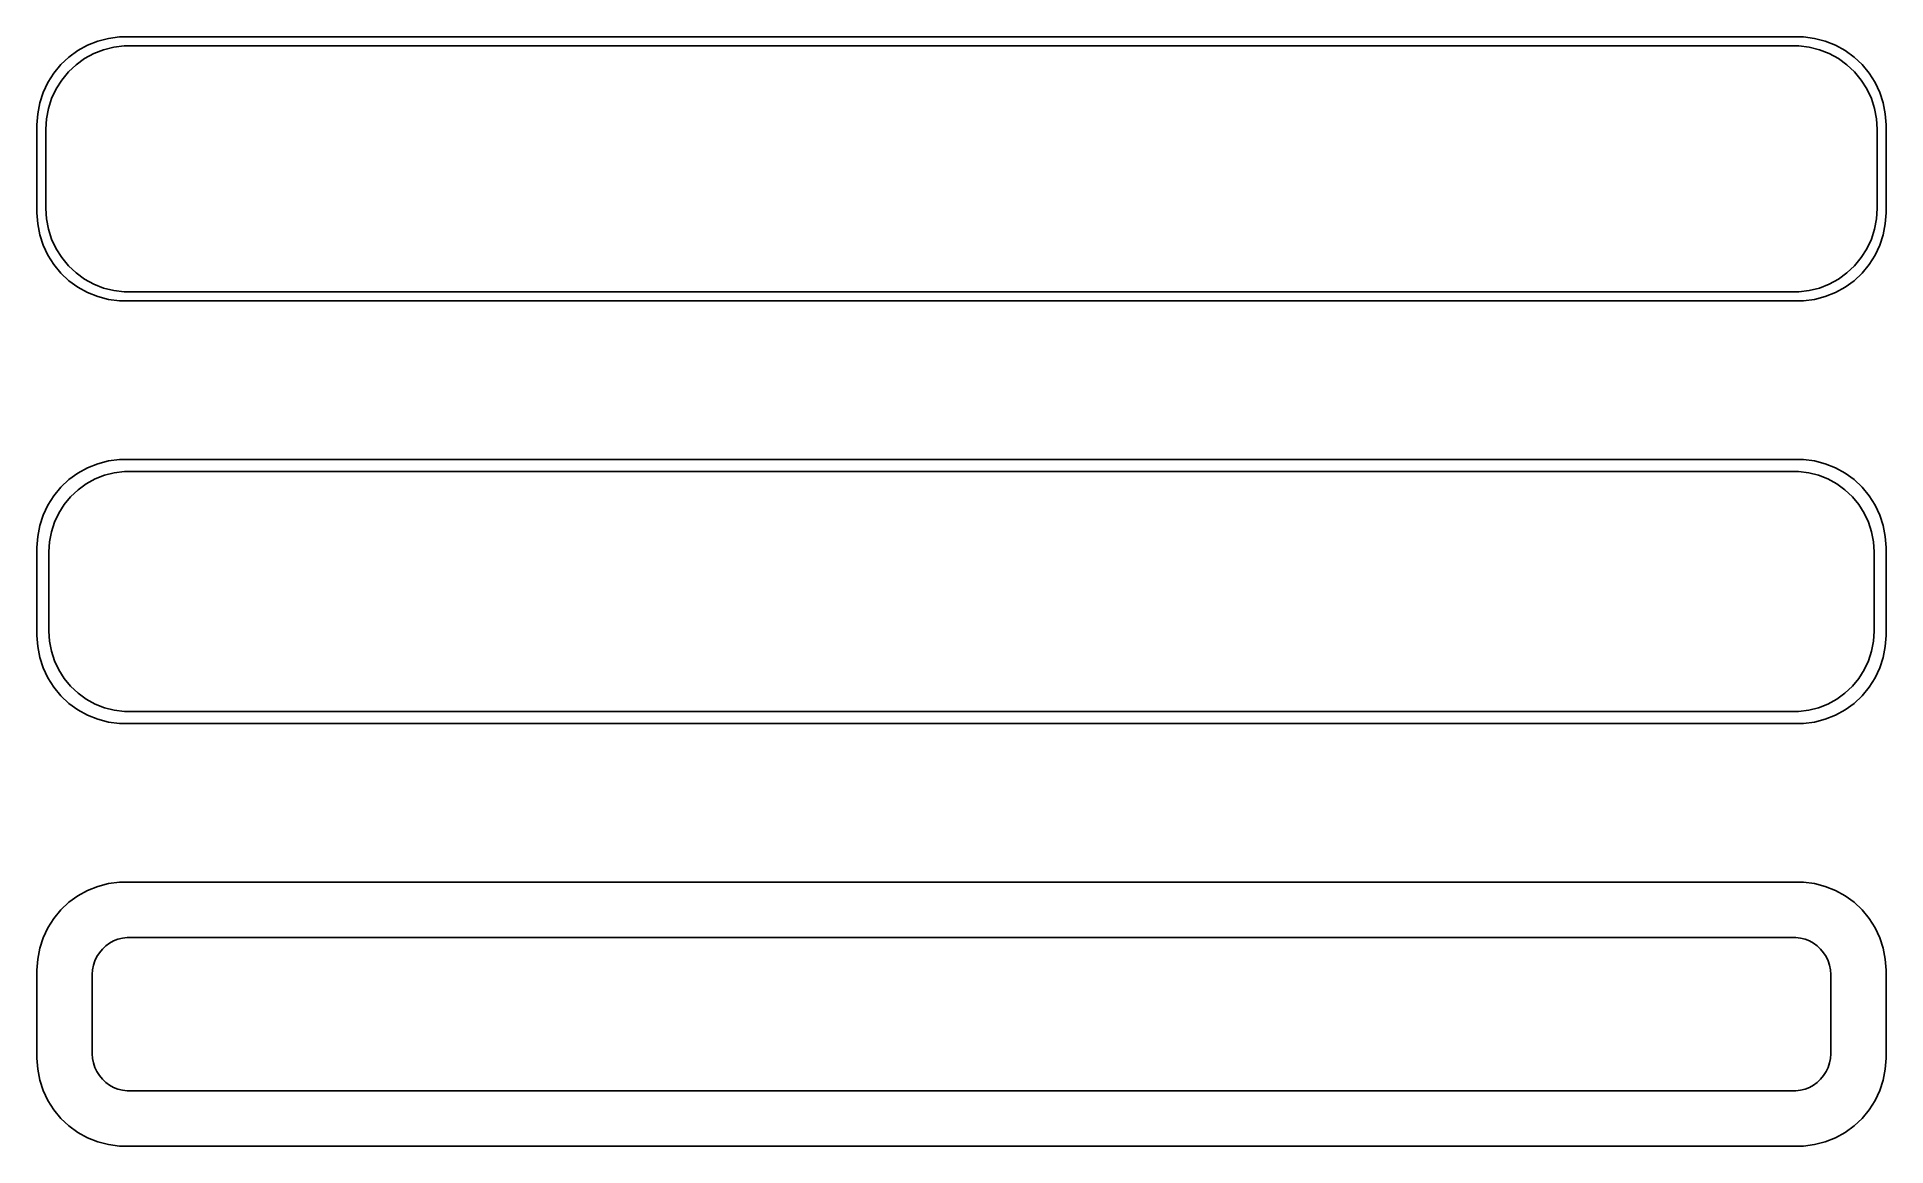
# Model space of a CAD drawing. Header units: metres. Extents: x -52 to 52, y 65 to 127.
import ezdxf

# ---------------------------------------------------------------- set-up
doc = ezdxf.new("R2010")
doc.units = ezdxf.units.M

msp = doc.modelspace()

# ---------------------------------------------------------------- linework, layer by layer
for p, q in [((-49.0451, 127.255), (-49.6289, 127.024)), ((-48.4369, 127.411), (-49.0451, 127.255)), ((-47.8139, 127.49), (-48.4369, 127.411)), ((47.8139, 127.49), (-47.8139, 127.49)), ((48.4369, 127.411), (47.8139, 127.49)), ((49.0451, 127.255), (48.4369, 127.411)), ((49.6289, 127.024), (49.0451, 127.255)), ((-50.6871, 126.353), (-51.1448, 125.923)), ((-50.1791, 126.722), (-50.6871, 126.353)), ((-50.2778, 125.91), (-49.7952, 126.261)), ((-49.6289, 127.024), (-50.1791, 126.722)), ((-49.7952, 126.261), (-49.2724, 126.548)), ((-49.2724, 126.548), (-48.7178, 126.768)), ((-48.7178, 126.768), (-48.1401, 126.916)), ((-48.1401, 126.916), (-47.5482, 126.991)), ((-47.5482, 126.991), (47.5482, 126.991)), ((47.5482, 126.991), (48.1401, 126.916)), ((48.1401, 126.916), (48.7178, 126.768)), ((48.7178, 126.768), (49.2724, 126.548)), ((49.2724, 126.548), (49.7952, 126.261)), ((50.1791, 126.722), (49.6289, 127.024)), ((49.7952, 126.261), (50.2778, 125.91)), ((50.6871, 126.353), (50.1791, 126.722)), ((51.1448, 125.923), (50.6871, 126.353)), ((-51.5451, 125.439), (-51.8815, 124.909)), ((-51.1448, 125.923), (-51.5451, 125.439)), ((-51.4124, 124.538), (-51.0928, 125.042)), ((-51.0928, 125.042), (-50.7126, 125.502)), ((-50.7126, 125.502), (-50.2778, 125.91)), ((50.2778, 125.91), (50.7126, 125.502)), ((50.7126, 125.502), (51.0928, 125.042)), ((51.0928, 125.042), (51.4124, 124.538)), ((51.5451, 125.439), (51.1448, 125.923)), ((51.8815, 124.909), (51.5451, 125.439)), ((-52.1489, 124.341), (-52.3429, 123.743)), ((-51.8815, 124.909), (-52.1489, 124.341)), ((-51.8508, 123.431), (-51.6664, 123.999)), ((-51.6664, 123.999), (-51.4124, 124.538)), ((51.4124, 124.538), (51.6664, 123.999)), ((51.6664, 123.999), (51.8508, 123.431)), ((52.1489, 124.341), (51.8815, 124.909)), ((52.3429, 123.743), (52.1489, 124.341)), ((-52.4606, 123.127), (-52.5, 122.5)), ((-52.3429, 123.743), (-52.4606, 123.127)), ((-51.9625, 122.845), (-51.8508, 123.431)), ((51.8508, 123.431), (51.9625, 122.845)), ((52.4606, 123.127), (52.3429, 123.743)), ((52.5, 122.5), (52.4606, 123.127)), ((-52.5, 122.5), (-52.5, 117.5)), ((-52, 122.25), (-51.9625, 122.845)), ((-52, 117.75), (-52, 122.25)), ((51.9625, 122.845), (52, 122.25)), ((52, 122.25), (52, 117.75)), ((52.5, 117.5), (52.5, 122.5)), ((-51.9625, 117.155), (-52, 117.75)), ((52, 117.75), (51.9625, 117.155)), ((-52.5, 117.5), (-52.4606, 116.873)), ((-52.4606, 116.873), (-52.3429, 116.257)), ((-51.8508, 116.569), (-51.9625, 117.155)), ((-51.6664, 116.001), (-51.8508, 116.569)), ((51.8508, 116.569), (51.6664, 116.001)), ((51.9625, 117.155), (51.8508, 116.569)), ((52.3429, 116.257), (52.4606, 116.873)), ((52.4606, 116.873), (52.5, 117.5)), ((-52.3429, 116.257), (-52.1489, 115.659)), ((-52.1489, 115.659), (-51.8815, 115.091)), ((-51.4124, 115.462), (-51.6664, 116.001)), ((51.6664, 116.001), (51.4124, 115.462)), ((51.8815, 115.091), (52.1489, 115.659)), ((52.1489, 115.659), (52.3429, 116.257)), ((-51.8815, 115.091), (-51.5451, 114.561)), ((-51.5451, 114.561), (-51.1448, 114.077)), ((-51.0928, 114.958), (-51.4124, 115.462)), ((-50.7126, 114.498), (-51.0928, 114.958)), ((-50.2778, 114.09), (-50.7126, 114.498)), ((50.7126, 114.498), (50.2778, 114.09)), ((51.0928, 114.958), (50.7126, 114.498)), ((51.4124, 115.462), (51.0928, 114.958)), ((51.1448, 114.077), (51.5451, 114.561)), ((51.5451, 114.561), (51.8815, 115.091)), ((-51.1448, 114.077), (-50.6871, 113.647)), ((-50.6871, 113.647), (-50.1791, 113.278)), ((-49.7952, 113.739), (-50.2778, 114.09)), ((-49.2724, 113.452), (-49.7952, 113.739)), ((-48.7178, 113.232), (-49.2724, 113.452)), ((49.2724, 113.452), (48.7178, 113.232)), ((49.7952, 113.739), (49.2724, 113.452)), ((50.2778, 114.09), (49.7952, 113.739)), ((50.1791, 113.278), (50.6871, 113.647)), ((50.6871, 113.647), (51.1448, 114.077)), ((-50.1791, 113.278), (-49.6289, 112.976)), ((-49.6289, 112.976), (-49.0451, 112.745)), ((-49.0451, 112.745), (-48.4369, 112.589)), ((-48.1401, 113.084), (-48.7178, 113.232)), ((-48.4369, 112.589), (-47.8139, 112.51)), ((-47.5482, 113.009), (-48.1401, 113.084)), ((-47.8139, 112.51), (47.8139, 112.51)), ((47.5482, 113.009), (-47.5482, 113.009)), ((48.1401, 113.084), (47.5482, 113.009)), ((47.8139, 112.51), (48.4369, 112.589)), ((48.7178, 113.232), (48.1401, 113.084)), ((48.4369, 112.589), (49.0451, 112.745)), ((49.0451, 112.745), (49.6289, 112.976)), ((49.6289, 112.976), (50.1791, 113.278)), ((-49.6289, 103.024), (-50.1791, 102.722)), ((-49.0451, 103.255), (-49.6289, 103.024)), ((-48.4369, 103.411), (-49.0451, 103.255)), ((-47.8139, 103.49), (-48.4369, 103.411)), ((47.8139, 103.49), (-47.8139, 103.49)), ((48.4369, 103.411), (47.8139, 103.49)), ((49.0451, 103.255), (48.4369, 103.411)), ((49.6289, 103.024), (49.0451, 103.255)), ((50.1791, 102.722), (49.6289, 103.024)), ((-51.1448, 101.923), (-51.5451, 101.439)), ((-50.6871, 102.353), (-51.1448, 101.923)), ((-50.1791, 102.722), (-50.6871, 102.353)), ((-50.1684, 101.778), (-49.7032, 102.116)), ((-49.7032, 102.116), (-49.1994, 102.393)), ((-49.1994, 102.393), (-48.6648, 102.604)), ((-48.6648, 102.604), (-48.1079, 102.747)), ((-48.1079, 102.747), (-47.5375, 102.819)), ((-47.5375, 102.819), (47.5375, 102.819)), ((47.5375, 102.819), (48.1079, 102.747)), ((48.1079, 102.747), (48.6648, 102.604)), ((48.6648, 102.604), (49.1994, 102.393)), ((49.1994, 102.393), (49.7032, 102.116)), ((49.7032, 102.116), (50.1684, 101.778)), ((50.6871, 102.353), (50.1791, 102.722)), ((51.1448, 101.923), (50.6871, 102.353)), ((51.5451, 101.439), (51.1448, 101.923)), ((-51.8815, 100.909), (-52.1489, 100.341)), ((-51.5451, 101.439), (-51.8815, 100.909)), ((-51.2621, 100.456), (-50.954, 100.941)), ((-50.954, 100.941), (-50.5875, 101.384)), ((-50.5875, 101.384), (-50.1684, 101.778)), ((50.1684, 101.778), (50.5875, 101.384)), ((50.5875, 101.384), (50.954, 100.941)), ((50.954, 100.941), (51.2621, 100.456)), ((51.8815, 100.909), (51.5451, 101.439)), ((52.1489, 100.341), (51.8815, 100.909)), ((-52.1489, 100.341), (-52.3429, 99.7434)), ((-51.6846, 99.3886), (-51.5069, 99.9354)), ((-51.5069, 99.9354), (-51.2621, 100.456)), ((51.2621, 100.456), (51.5069, 99.9354)), ((51.5069, 99.9354), (51.6846, 99.3886)), ((52.3429, 99.7434), (52.1489, 100.341)), ((-52.4606, 99.1267), (-52.5, 98.5)), ((-52.3429, 99.7434), (-52.4606, 99.1267)), ((-51.8284, 98.25), (-51.7923, 98.8238)), ((-51.7923, 98.8238), (-51.6846, 99.3886)), ((51.6846, 99.3886), (51.7923, 98.8238)), ((51.7923, 98.8238), (51.8284, 98.25)), ((52.4606, 99.1267), (52.3429, 99.7434)), ((52.5, 98.5), (52.4606, 99.1267)), ((-52.5, 98.5), (-52.5, 93.5)), ((-51.8284, 93.75), (-51.8284, 98.25)), ((51.8284, 98.25), (51.8284, 93.75)), ((52.5, 93.5), (52.5, 98.5)), ((-52.5, 93.5), (-52.4606, 92.8733)), ((-51.7923, 93.1762), (-51.8284, 93.75)), ((51.8284, 93.75), (51.7923, 93.1762)), ((52.4606, 92.8733), (52.5, 93.5)), ((-52.4606, 92.8733), (-52.3429, 92.2566)), ((-51.6846, 92.6114), (-51.7923, 93.1762)), ((-51.5069, 92.0646), (-51.6846, 92.6114)), ((51.6846, 92.6114), (51.5069, 92.0646)), ((51.7923, 93.1762), (51.6846, 92.6114)), ((52.3429, 92.2566), (52.4606, 92.8733)), ((-52.3429, 92.2566), (-52.1489, 91.6594)), ((-52.1489, 91.6594), (-51.8815, 91.0912)), ((-51.2621, 91.5443), (-51.5069, 92.0646)), ((-50.954, 91.0589), (-51.2621, 91.5443)), ((51.2621, 91.5443), (50.954, 91.0589)), ((51.5069, 92.0646), (51.2621, 91.5443)), ((51.8815, 91.0912), (52.1489, 91.6594)), ((52.1489, 91.6594), (52.3429, 92.2566)), ((-51.8815, 91.0912), (-51.5451, 90.5611)), ((-51.5451, 90.5611), (-51.1448, 90.0773)), ((-50.5875, 90.6158), (-50.954, 91.0589)), ((-50.1684, 90.2223), (-50.5875, 90.6158)), ((50.5875, 90.6158), (50.1684, 90.2223)), ((50.954, 91.0589), (50.5875, 90.6158)), ((51.1448, 90.0773), (51.5451, 90.5611)), ((51.5451, 90.5611), (51.8815, 91.0912)), ((-51.1448, 90.0773), (-50.6871, 89.6474)), ((-50.6871, 89.6474), (-50.1791, 89.2784)), ((-50.1791, 89.2784), (-49.6289, 88.9759)), ((-49.7032, 89.8843), (-50.1684, 90.2223)), ((-49.1994, 89.6073), (-49.7032, 89.8843)), ((-48.6648, 89.3956), (-49.1994, 89.6073)), ((-48.1079, 89.2527), (-48.6648, 89.3956)), ((-47.5375, 89.1806), (-48.1079, 89.2527)), ((48.1079, 89.2527), (47.5375, 89.1806)), ((48.6648, 89.3956), (48.1079, 89.2527)), ((49.1994, 89.6073), (48.6648, 89.3956)), ((49.7032, 89.8843), (49.1994, 89.6073)), ((49.6289, 88.9759), (50.1791, 89.2784)), ((50.1684, 90.2223), (49.7032, 89.8843)), ((50.1791, 89.2784), (50.6871, 89.6474)), ((50.6871, 89.6474), (51.1448, 90.0773)), ((-49.6289, 88.9759), (-49.0451, 88.7447)), ((-49.0451, 88.7447), (-48.4369, 88.5886)), ((-48.4369, 88.5886), (-47.8139, 88.5099)), ((-47.8139, 88.5099), (47.8139, 88.5099)), ((47.5375, 89.1806), (-47.5375, 89.1806)), ((47.8139, 88.5099), (48.4369, 88.5886)), ((48.4369, 88.5886), (49.0451, 88.7447)), ((49.0451, 88.7447), (49.6289, 88.9759)), ((-49.6289, 79.0241), (-50.1791, 78.7216)), ((-49.0451, 79.2553), (-49.6289, 79.0241)), ((-48.4369, 79.4114), (-49.0451, 79.2553)), ((-47.8139, 79.4901), (-48.4369, 79.4114)), ((47.8139, 79.4901), (-47.8139, 79.4901)), ((48.4369, 79.4114), (47.8139, 79.4901)), ((49.0451, 79.2553), (48.4369, 79.4114)), ((49.6289, 79.0241), (49.0451, 79.2553)), ((50.1791, 78.7216), (49.6289, 79.0241)), ((-51.1448, 77.9227), (-51.5451, 77.4389)), ((-50.6871, 78.3526), (-51.1448, 77.9227)), ((-50.1791, 78.7216), (-50.6871, 78.3526)), ((50.6871, 78.3526), (50.1791, 78.7216)), ((51.1448, 77.9227), (50.6871, 78.3526)), ((51.5451, 77.4389), (51.1448, 77.9227)), ((-51.8815, 76.9088), (-52.1489, 76.3406)), ((-51.5451, 77.4389), (-51.8815, 76.9088)), ((51.8815, 76.9088), (51.5451, 77.4389)), ((52.1489, 76.3406), (51.8815, 76.9088)), ((-52.3429, 75.7434), (-52.4606, 75.1267)), ((-52.1489, 76.3406), (-52.3429, 75.7434)), ((-48.9567, 75.49), (-48.7879, 75.6941)), ((-48.7879, 75.6941), (-48.5947, 75.8755)), ((-48.5947, 75.8755), (-48.3804, 76.0312)), ((-48.3804, 76.0312), (-48.1482, 76.1588)), ((-48.1482, 76.1588), (-47.9019, 76.2564)), ((-47.9019, 76.2564), (-47.6453, 76.3223)), ((-47.6453, 76.3223), (-47.3825, 76.3555)), ((-47.3825, 76.3555), (47.3825, 76.3555)), ((47.3825, 76.3555), (47.6453, 76.3223)), ((47.6453, 76.3223), (47.9019, 76.2564)), ((47.9019, 76.2564), (48.1482, 76.1588)), ((48.1482, 76.1588), (48.3804, 76.0312)), ((48.3804, 76.0312), (48.5947, 75.8755)), ((48.5947, 75.8755), (48.7879, 75.6941)), ((48.7879, 75.6941), (48.9567, 75.49)), ((52.3429, 75.7434), (52.1489, 76.3406)), ((52.4606, 75.1267), (52.3429, 75.7434)), ((-52.4606, 75.1267), (-52.5, 74.5)), ((-49.343, 74.5144), (-49.2934, 74.7746)), ((-49.2934, 74.7746), (-49.2115, 75.0266)), ((-49.2115, 75.0266), (-49.0987, 75.2663)), ((-49.0987, 75.2663), (-48.9567, 75.49)), ((48.9567, 75.49), (49.0987, 75.2663)), ((49.0987, 75.2663), (49.2115, 75.0266)), ((49.2115, 75.0266), (49.2934, 74.7746)), ((49.2934, 74.7746), (49.343, 74.5144)), ((52.5, 74.5), (52.4606, 75.1267)), ((-52.5, 74.5), (-52.5, 69.5)), ((-49.3596, 74.25), (-49.343, 74.5144)), ((-49.3596, 69.75), (-49.3596, 74.25)), ((49.343, 74.5144), (49.3596, 74.25)), ((49.3596, 74.25), (49.3596, 69.75)), ((52.5, 69.5), (52.5, 74.5)), ((-52.5, 69.5), (-52.4606, 68.8733)), ((-49.343, 69.4856), (-49.3596, 69.75)), ((-49.2934, 69.2254), (-49.343, 69.4856)), ((49.343, 69.4856), (49.2934, 69.2254)), ((49.3596, 69.75), (49.343, 69.4856)), ((52.4606, 68.8733), (52.5, 69.5)), ((-52.4606, 68.8733), (-52.3429, 68.2566)), ((-52.3429, 68.2566), (-52.1489, 67.6594)), ((-49.2115, 68.9734), (-49.2934, 69.2254)), ((-49.0987, 68.7337), (-49.2115, 68.9734)), ((-48.9567, 68.51), (-49.0987, 68.7337)), ((-48.7879, 68.3059), (-48.9567, 68.51)), ((-48.5947, 68.1245), (-48.7879, 68.3059)), ((48.7879, 68.3059), (48.5947, 68.1245)), ((48.9567, 68.51), (48.7879, 68.3059)), ((49.0987, 68.7337), (48.9567, 68.51)), ((49.2115, 68.9734), (49.0987, 68.7337)), ((49.2934, 69.2254), (49.2115, 68.9734)), ((52.1489, 67.6594), (52.3429, 68.2566)), ((52.3429, 68.2566), (52.4606, 68.8733)), ((-52.1489, 67.6594), (-51.8815, 67.0912)), ((-48.3804, 67.9688), (-48.5947, 68.1245)), ((-48.1482, 67.8412), (-48.3804, 67.9688)), ((-47.9019, 67.7436), (-48.1482, 67.8412)), ((-47.6453, 67.6777), (-47.9019, 67.7436)), ((-47.3825, 67.6445), (-47.6453, 67.6777)), ((47.3825, 67.6445), (-47.3825, 67.6445)), ((47.6453, 67.6777), (47.3825, 67.6445)), ((47.9019, 67.7436), (47.6453, 67.6777)), ((48.1482, 67.8412), (47.9019, 67.7436)), ((48.3804, 67.9688), (48.1482, 67.8412)), ((48.5947, 68.1245), (48.3804, 67.9688)), ((51.8815, 67.0912), (52.1489, 67.6594)), ((-51.8815, 67.0912), (-51.5451, 66.5611)), ((-51.5451, 66.5611), (-51.1448, 66.0773)), ((51.1448, 66.0773), (51.5451, 66.5611)), ((51.5451, 66.5611), (51.8815, 67.0912)), ((-51.1448, 66.0773), (-50.6871, 65.6474)), ((-50.6871, 65.6474), (-50.1791, 65.2784)), ((-50.1791, 65.2784), (-49.6289, 64.9759)), ((49.6289, 64.9759), (50.1791, 65.2784)), ((50.1791, 65.2784), (50.6871, 65.6474)), ((50.6871, 65.6474), (51.1448, 66.0773)), ((-49.6289, 64.9759), (-49.0451, 64.7447)), ((-49.0451, 64.7447), (-48.4369, 64.5886)), ((-48.4369, 64.5886), (-47.8139, 64.5099)), ((-47.8139, 64.5099), (47.8139, 64.5099)), ((47.8139, 64.5099), (48.4369, 64.5886)), ((48.4369, 64.5886), (49.0451, 64.7447)), ((49.0451, 64.7447), (49.6289, 64.9759))]:
    msp.add_line(p, q)

doc.saveas('drawing.dxf')
